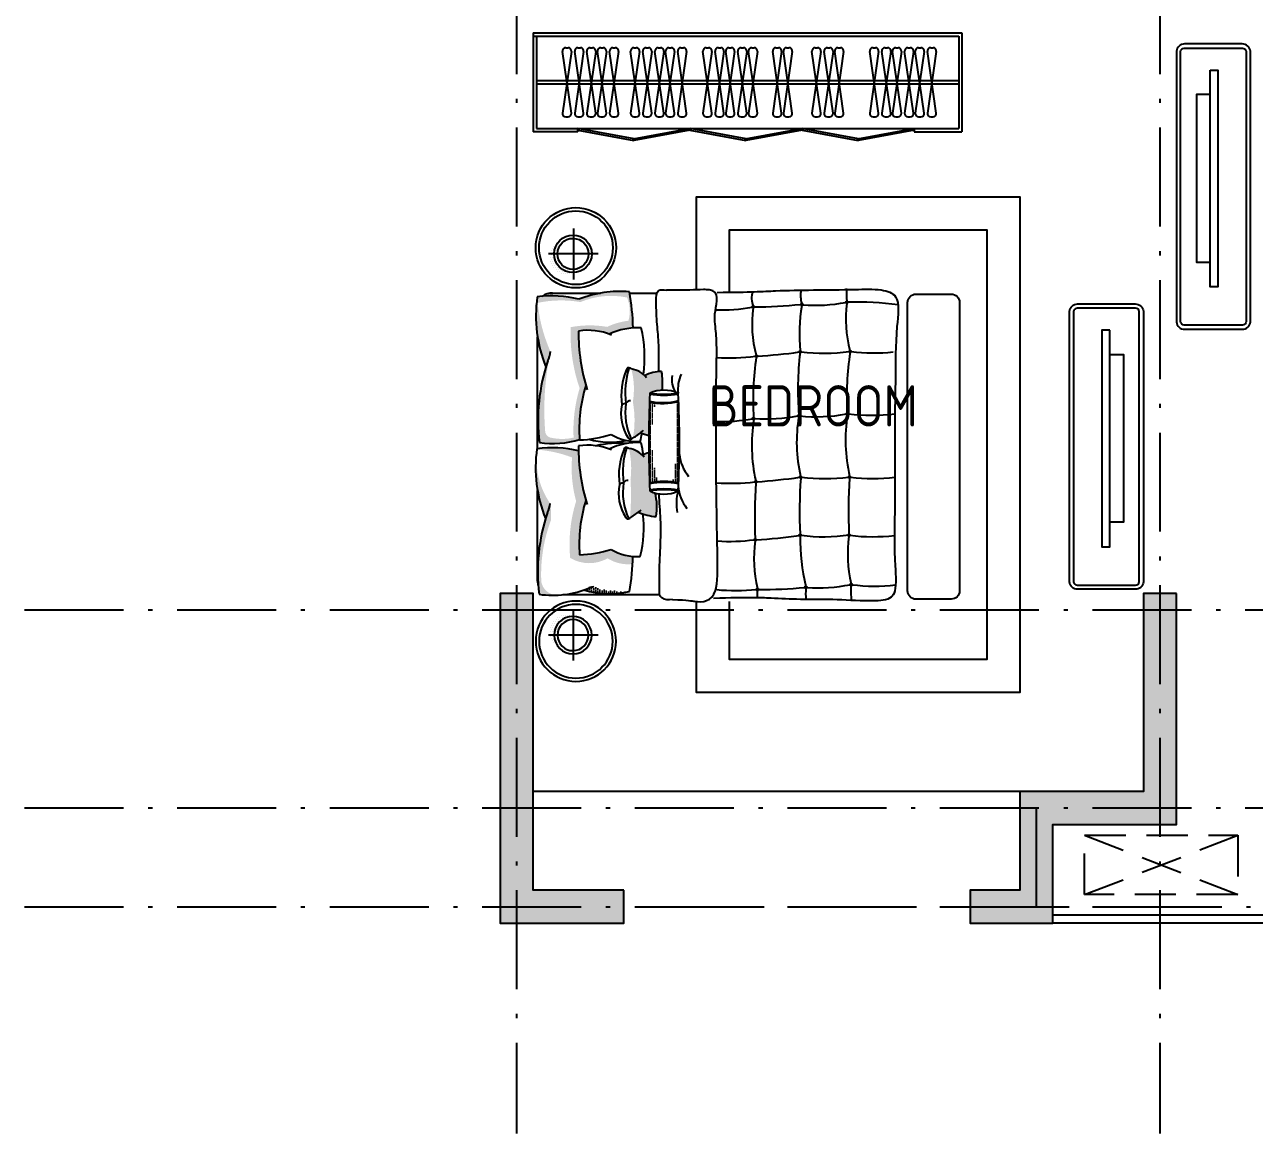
# Model space of a CAD drawing. Extents: x 94328 to 153134, y 57446 to 99026.
# Drawn here: x 105022 to 112478, y 72452 to 79176 of the extents above; entities that cross this region are included whole.
import ezdxf

# ---------------------------------------------------------------- set-up
doc = ezdxf.new("R2010")
doc.units = 0
doc.header["$LTSCALE"] = 1000
doc.header["$MEASUREMENT"] = 0
for name, pattern in [('ACAD_ISO04W100', [30.5, 24, -3, 0.5, -3]), ('ACAD_ISO10W100', [18.5, 12, -3, 0.5, -3]), ('CONTINOUS', [0]), ('HIDDEN', [0.375, 0.25, -0.125])]:
    doc.linetypes.add(name, pattern=pattern)
doc.layers.get('0').update_dxf_attribs({"linetype": 'CONTINUOUS'})
for name, color, linetype in [('4-LINE', 7, 'CONTINUOUS'), ('DOTE', 1, 'ACAD_ISO04W100'), ('PUB_TEXT', 7, 'CONTINUOUS'), ('WINDOW', 85, 'CONTINUOUS'), ('剪力墙', 8, 'CONTINOUS'), ('家具', 44, 'CONTINUOUS'), ('绿植', 3, 'CONTINUOUS')]:
    doc.layers.add(name, color=color, linetype=linetype)
doc.styles.get("Standard").update_dxf_attribs({"font": 'GBENOR', "bigfont": 'GBCBIG'})
pattern_1 = [(1.667535866815088e-09, (6030.422545669586, 26325.79150276437), (6.350000000000003, 12.7), [0, -12.7])]

# ---------------------------------------------------------------- blocks, each defined once
blk = doc.blocks.new('A$C1D226055')
at = {"layer": '家具'}
blk.add_lwpolyline([(424.2009364191578, 1730.147056599061, -0.3959388470434881), (473.5944773780284, 1685.654471178206), (473.5944773302581, 44.49260767001974, -0.3959388470428046), (424.200936368786, 2.22521780557372e-05), (74.39348961014831, 2.226236344426979e-05, -0.3959388470434823), (24.99994865127883, 44.49260768321833), (24.99994869904913, 1685.654471191405, -0.3959388470428042), (74.3934896605212, 1730.147056609246)], format="xyb", close=True, dxfattribs=at)
at = {"layer": '家具', "color": 8}
for points in [[(49.99994869904913, 1685.654471190599), (49.99994865127883, 44.49260768243039)], [(426.2164653813597, 1705.147056599002), (72.37796069685282, 1705.147056609305)], [(448.5944773302581, 44.49260767082887), (448.5944773780284, 1685.654471178997)], [(72.37796064794748, 25.00002226242214), (426.2164653324544, 25.00002225211938)]]:
    blk.add_lwpolyline(points, dxfattribs=at)
at = {"layer": '家具'}
for points in [[(269.6138948440239, 1572.063149973044), (221.9360435357994, 1572.06314997287), (221.9360435395829, 258.0839288474162), (269.6138948479529, 258.0839288473871)], [(269.6138948459884, 1423.712652377912), (352.7115077304006, 1423.712652377912), (352.7115077304006, 406.4344264425199), (269.6138948459884, 406.4344264425199)]]:
    blk.add_lwpolyline(points, close=True, dxfattribs=at)
at = {"layer": '家具', "color": 8}
for centre, start, end in [((73.38572517938155, 1681.602362106205), 91.18926197100218, 175.2128853518368), ((425.2087008974486, 1681.60236209596), 4.787114644822341, 88.8107380256613), ((73.38572513185863, 48.54471676546382), 184.7871146448224, 268.8107380256613), ((425.2087008499257, 48.54471675521927), 271.1892619710022, 355.2128853518369)]:
    blk.add_arc(centre, 23.55515372896112, start, end, dxfattribs=at)
blk = doc.blocks.new('A$C37E25A2D')
at = {"layer": '家具'}
for p, q in [((0, 150.9080361247834), (0, -150.9080361247834)), ((154.4190758585028, 0), (-154.4190758585028, 0)), ((-120.6449317217266, 0.8394708084051672), (-120.6449317217266, 0.8394708084051672)), ((-107.9449317209874, 19.88947080916842), (-107.9449317209874, 19.88947080916842)), ((-107.9449317209874, 7.189470808658371), (-107.9449317209874, 7.189470808658371)), ((-95.24493172024813, 38.93947080992803), (-95.24493172024813, 38.93947080992803)), ((-95.24493172024813, 26.23947080942162), (-95.24493172024813, 26.23947080942162)), ((-95.24493172024813, 13.53947080891157), (-95.24493172024813, 13.53947080891157)), ((-95.24493172024813, 0.8394708084051672), (-95.24493172024813, 0.8394708084051672)), ((-82.5449317195089, 45.28947081018487), (-82.5449317195089, 45.28947081018487)), ((-120.6449317217266, -11.86052919210488), (-120.6449317217266, -11.86052919210488)), ((-120.6449317217266, -24.56052919261128), (-120.6449317217266, -24.56052919261128)), ((-120.6449317217266, -37.26052919312133), (-120.6449317217266, -37.26052919312133)), ((-120.6449317217266, -49.96052919362774), (-120.6449317217266, -49.96052919362774)), ((-120.6449317217266, -62.66052919413778), (-120.6449317217266, -62.66052919413778)), ((-107.9449317209874, -5.510529191848036), (-107.9449317209874, -5.510529191848036)), ((-107.9449317209874, -18.21052919235808), (-107.9449317209874, -18.21052919235808)), ((-107.9449317209874, -30.91052919286449), (-107.9449317209874, -30.91052919286449)), ((-107.9449317209874, -43.61052919337453), (-107.9449317209874, -43.61052919337453)), ((-107.9449317209874, -56.31052919388094), (-107.9449317209874, -56.31052919388094)), ((-107.9449317209874, -69.01052919439098), (-107.9449317209874, -69.01052919439098)), ((-95.24493172024813, -11.86052919210488), (-95.24493172024813, -11.86052919210488)), ((-95.24493172024813, -24.56052919261128), (-95.24493172024813, -24.56052919261128)), ((-95.24493172024813, -37.26052919312133), (-95.24493172024813, -37.26052919312133)), ((-95.24493172024813, -49.96052919362774), (-95.24493172024813, -49.96052919362774)), ((-95.24493172024813, -62.66052919413778), (-95.24493172024813, -62.66052919413778)), ((-82.5449317195089, -56.31052919388094), (-82.5449317195089, -56.31052919388094)), ((-82.5449317195089, -69.01052919439098), (-82.5449317195089, -69.01052919439098)), ((69.85506828936195, -69.01052919439098), (69.85506828936195, -69.01052919439098)), ((82.55506829010119, -49.96052919362774), (82.55506829010119, -49.96052919362774)), ((-120.6449317217266, -75.36052919464419), (-120.6449317217266, -75.36052919464419)), ((-107.9449317209874, -81.71052919489739), (-107.9449317209874, -81.71052919489739)), ((-107.9449317209874, -94.41052919540743), (-107.9449317209874, -94.41052919540743)), ((-95.24493172024813, -75.36052919464419), (-95.24493172024813, -75.36052919464419)), ((-95.24493172024813, -88.06052919515423), (-95.24493172024813, -88.06052919515423)), ((-95.24493172024813, -100.7605291956606), (-95.24493172024813, -100.7605291956606)), ((-82.5449317195089, -81.71052919489739), (-82.5449317195089, -81.71052919489739)), ((-82.5449317195089, -94.41052919540743), (-82.5449317195089, -94.41052919540743)), ((-82.5449317195089, -107.1105291959138), (-82.5449317195089, -107.1105291959138)), ((-82.5449317195089, -119.8105291964239), (-82.5449317195089, -119.8105291964239)), ((-69.84493171876966, -75.36052919464419), (-69.84493171876966, -75.36052919464419)), ((-69.84493171876966, -88.06052919515423), (-69.84493171876966, -88.06052919515423)), ((-69.84493171876966, -100.7605291956606), (-69.84493171876966, -100.7605291956606)), ((-69.84493171876966, -113.4605291961707), (-69.84493171876966, -113.4605291961707)), ((-69.84493171876966, -126.1605291966771), (-69.84493171876966, -126.1605291966771)), ((-57.14493171803042, -81.71052919489739), (-57.14493171803042, -81.71052919489739)), ((-57.14493171803042, -94.41052919540743), (-57.14493171803042, -94.41052919540743)), ((-57.14493171803042, -107.1105291959138), (-57.14493171803042, -107.1105291959138)), ((-57.14493171803042, -119.8105291964239), (-57.14493171803042, -119.8105291964239)), ((-57.14493171803042, -132.5105291969303), (-57.14493171803042, -132.5105291969303)), ((-44.44493171729118, -88.06052919515423), (-44.44493171729118, -88.06052919515423)), ((-44.44493171729118, -100.7605291956606), (-44.44493171729118, -100.7605291956606)), ((-44.44493171729118, -113.4605291961707), (-44.44493171729118, -113.4605291961707)), ((-44.44493171729118, -126.1605291966771), (-44.44493171729118, -126.1605291966771)), ((-44.44493171729118, -138.8605291971871), (-44.44493171729118, -138.8605291971871)), ((-31.74493171655195, -94.41052919540743), (-31.74493171655195, -94.41052919540743)), ((-31.74493171655195, -107.1105291959138), (-31.74493171655195, -107.1105291959138)), ((-31.74493171655195, -119.8105291964239), (-31.74493171655195, -119.8105291964239)), ((-31.74493171655195, -132.5105291969303), (-31.74493171655195, -132.5105291969303)), ((-19.04493171581271, -100.7605291956606), (-19.04493171581271, -100.7605291956606)), ((-19.04493171581271, -113.4605291961707), (-19.04493171581271, -113.4605291961707)), ((-19.04493171581271, -126.1605291966771), (-19.04493171581271, -126.1605291966771)), ((-19.04493171581271, -138.8605291971871), (-19.04493171581271, -138.8605291971871)), ((-6.344931715073471, -107.1105291959138), (-6.344931715073471, -107.1105291959138)), ((-6.344931715073471, -119.8105291964239), (-6.344931715073471, -119.8105291964239)), ((-6.344931715073471, -132.5105291969303), (-6.344931715073471, -132.5105291969303)), ((6.355068285665766, -100.7605291956606), (6.355068285665766, -100.7605291956606)), ((6.355068285665766, -113.4605291961707), (6.355068285665766, -113.4605291961707)), ((6.355068285665766, -126.1605291966771), (6.355068285665766, -126.1605291966771)), ((6.355068285665766, -138.8605291971871), (6.355068285665766, -138.8605291971871)), ((19.055068286405, -107.1105291959138), (19.055068286405, -107.1105291959138)), ((19.055068286405, -119.8105291964239), (19.055068286405, -119.8105291964239)), ((19.055068286405, -132.5105291969303), (19.055068286405, -132.5105291969303)), ((31.75506828714424, -100.7605291956606), (31.75506828714424, -100.7605291956606)), ((31.75506828714424, -113.4605291961707), (31.75506828714424, -113.4605291961707)), ((31.75506828714424, -126.1605291966771), (31.75506828714424, -126.1605291966771)), ((44.45506828788348, -94.41052919540743), (44.45506828788348, -94.41052919540743)), ((44.45506828788348, -107.1105291959138), (44.45506828788348, -107.1105291959138)), ((44.45506828788348, -119.8105291964239), (44.45506828788348, -119.8105291964239)), ((57.15506828862272, -88.06052919515423), (57.15506828862272, -88.06052919515423)), ((57.15506828862272, -100.7605291956606), (57.15506828862272, -100.7605291956606)), ((69.85506828936195, -81.71052919489739), (69.85506828936195, -81.71052919489739))]:
    blk.add_line(p, q, dxfattribs=at)
at = {"layer": '家具', "extrusion": (0, 0, -1)}
for centre, major_axis, ratio, start_param, end_param in [((37.26151009830937, 14.91102734002197), (-243.8398934708695, 0.2279452481827952), 0.999999999981813, 4.711454165418463, 10.99463947259805), ((0.3172288472924265, -2.953234923003038), (113.9863933592423, 0.5802645044033756), 0.9999999999818712, 1.575886929935432, 7.859072237115019)]:
    blk.add_ellipse(centre, major_axis=major_axis, ratio=ratio, start_param=start_param, end_param=end_param, dxfattribs=at)
at = {"layer": '家具', "color": 8, "extrusion": (0, 0, -1)}
for centre, major_axis, ratio, start_param, end_param in [((37.26151009830937, 14.91102734002197), (-223.5199865432323, 0.07759852324983268), 0.9999999999817872, 4.712041814472008, 10.9952271216516), ((0.3172288472924265, -2.953234923003038), (93.98664722701757, 0.4794875648691285), 0.9999999999818842, 1.575897938770793, 7.859083245950379)]:
    blk.add_ellipse(centre, major_axis=major_axis, ratio=ratio, start_param=start_param, end_param=end_param, dxfattribs=at)
blk = doc.blocks.new('king-11')
at = {"layer": '家具'}
h = blk.add_hatch(dxfattribs=at)
h.set_pattern_fill('DOTS', color=8, scale=203.2, angle=-1.272221872585407e-14, style=0)
h.set_pattern_definition(pattern_1)
h.paths.add_polyline_path([(-948.1954782008834, -27.15672137899128, 0.04713524895057773), (-953.4356286234688, -134.5719386372584, -0.3522483996947842), (-872.4997454999539, -40.44536259499, -0.1018225429887198), (-500.6706917054544, -98.2907895071803, 0.06330520732079925), (-396.6430231636332, -94.07445783385992, -0.09915037230910288), (-453.1514405690832, -77.76422433423795, 0.1116451558787658)])
h.paths.add_polyline_path([(-64.67114086062065, -17.71824582232148, 0.001470602788975406), (-65.18996013439028, -13.85430915684992, 0.1324082328956461), (-488.8070287489099, -66.43459277166039, -0.008290927241094575), (-453.1514405690832, -77.76422433423795, 0.09915037230911315), (-396.6430231636332, -94.07445783385992, -0.1928933495405233)])
h.paths.add_polyline_path([(-708.6515763735515, -272.8506194160655, -0.09669304948112045), (-378.5917257349938, -310.9759373002107, -0.05439861046986726), (-135.8861906186212, -268.6110652669686, 0.01539220453888545), (-118.3202160832006, -226.6928842599373, 0.08621419480784218), (-384.2033174085082, -251.5454440662543, 0.1002028916974764), (-727.9678742933611, -215.612753297748, 0.2675343584597012), (-730.214537073829, -442.4374744874294, 0.1730148819457978), (-764.4397891284316, -593.8311563733369, 0.007362124597476329), (-718.3422454738175, -595.583541514432, -0.1169416551315525), (-675.8231483103882, -463.1674791987407, -0.07084229025498533)])
h.paths.add_polyline_path([(-71.47828457516152, -231.8193766345139, 0.0151043579411269), (-118.3202160832006, -226.6928842599373, -0.01539220453888535), (-135.8861906186212, -268.6110652669686, -0.0124819348757326), (-79.23960750267725, -266.391717363229, 0.01336803929043615)])
h.paths.add_polyline_path([(-64.67114086062065, -17.71824582232148, 0.003716165904702546), (-71.40378129979945, -16.71724441516199, -0.07323787709647285), (-118.3202160832006, -226.6928842599373, -0.0151043579411269), (-71.47828457516152, -231.8193766345139, 0.08133667284335262)])
h.paths.add_polyline_path([(2.939911355904769, -91.7201509197148, -0.3232390076644642), (47.13775465654908, -63.28790927663067, -0.06782235855628839), (494.7035022749333, -90.67886692852699, -0.04945394050681331), (467.257876434247, -79.72233486649202, 0.1116451558787687), (-27.78616119758226, -29.1148319112508, 0.1080658868188201), (-10.12959343448165, -272.73236982253, -0.006620367275569986), (12.78562977435649, -271.2920811109616, -0.1498092298100796)])
h.paths.add_polyline_path([(2.172347651008749, -235.9952653279415, 0.03005608243115987), (12.78562977435649, -271.2920811109616, -0.08956767589248932), (318.3955534924462, -310.9759373002089, -0.07370462251691468), (648.3869032584189, -266.3700943501535, -0.127688881440895), (629.8798126602778, -451.2243781423531, -0.09067625834276628), (667.3555209048209, -597.0205367026738, 0.008261022011208706), (713.1161713766633, -595.2355766290202, 0.09672217064950527), (673.5478832382651, -439.5756356051061, 0.08961199154324122), (671.7524317984935, -218.8609589201733, 0.09382162991446379), (301.643375028827, -272.8117701623923, 0.08466398604264952)])
h.paths.add_polyline_path([(855.2193568689108, -15.81241968911127, 0.1324082328956459), (431.6022882543912, -68.3927033039181, -0.008290927241097404), (467.257876434247, -79.72233486649202, 0.09915037230908179), (523.7662938396679, -96.03256836634682, -0.09022148753151595)])
h.paths.add_polyline_path([(855.2193568689108, -15.81241968911127, 0.009445819658705187), (819.3332509713655, -18.55927604468525, -0.09326334389404298), (824.1342894265545, -277.7901591370683, -0.1513136656257991), (851.7306053278735, -560.1150513937118, -0.1707442223616231), (710.7878204496519, -568.7783748629408, -0.0158502794459764), (713.1161713766633, -595.2355766290202, 0.03138595004819703), (885.7325010581699, -574.7263320419806, 0.1162275834000515), (841.220911385928, -268.1471168204116, 0.09621222901324238)])
edge = h.paths.add_edge_path()
edge.add_arc((296.7730159816274, -128.7684518863316), 473.1621872992781, 260.5032294409015, 284.8542828338986, ccw=False)
edge.add_arc((107.5601886074001, -0.2084837368092849), 605.5251974391031, 259.7166645094638, 280.5766728738381, ccw=False)
edge.add_spline(control_points=[(-0.5357742091291584, -596.0071305598503), (1.308759032399394, -598.5319128831252), (3.129565759620164, -600.9222517328672), (4.95037248681183, -603.3125905823799)], knot_values=[1.302756591822496, 1.302756591822496, 1.302756591822496, 1.302756591822496, 1.669319494028828, 1.669319494028828, 1.669319494028828, 1.669319494028828], degree=3, periodic=0)
edge.add_arc((254.5229442937998, -460.7071293954141), 287.4417961235395, 209.7435942002282, 219.1607504064474)
edge.add_arc((352.228433153854, -775.9681617869901), 347.3604979627222, 157.3547874509528, 166.0421990334263)
edge.add_arc((-25.05517211047118, -7737.434938942399), 7045.367200247324, 87.58865105149272, 89.67324309202371, ccw=False)
edge.add_arc((80.38884964687168, -783.8368337120264), 209.2574739806512, 2.9400414899993734, 24.125298475012073, ccw=False)
edge.add_arc((335.6124895387038, -383.5128769242074), 392.3256272307837, 263.2310778238224, 279.7970433589303)
edge.add_arc((183.2950239253405, -769.855749091681), 219.0752201242911, 359.931649162894, 387.7764973735888)
edge.add_arc((279.6029284714605, -567.7601705171073), 139.6823143885559, 314.2813756104427, 352.4480191149085)
edge = h.paths.add_edge_path()
edge.add_arc((-184.6145363910182, -49.63333357017109), 535.7480577571484, 262.776039008319, 282.96921559897226, ccw=False)
edge.add_arc((-347.3590687409742, 933.9989829353653), 1518.126615572005, 264.7717340378707, 273.6019384624143, ccw=False)
edge.add_spline(control_points=[(-485.696645486023, -577.8115659654959), (-482.9129213347042, -581.8050177764053), (-480.2070647686778, -585.357242169408), (-477.5012082026224, -588.909466562407)], knot_values=[1.124579285757526, 1.124579285757526, 1.124579285757526, 1.124579285757526, 1.669319494028828, 1.669319494028828, 1.669319494028828, 1.669319494028828], degree=3, periodic=0)
edge.add_arc((-227.9286363956635, -446.3040053754485), 287.4417961235378, 209.7435942002256, 219.1607504064431)
edge.add_arc((-130.2231475355802, -761.5650377670172), 347.360497962727, 157.3547874509511, 175.9944848828909)
edge.add_arc((-421.2484227169189, -395.8791202577631), 345.9012939679562, 260.7691860502301, 284.6861607980262)
edge.add_arc((-142.3376729474112, -783.8940586786157), 198.5366857683946, 154.4630604412804, 164.3927699201562, ccw=False)
edge.add_arc((-25.05517211047118, -7737.434938942399), 7045.367200247321, 90.52298278263532, 92.41134894853172, ccw=False)
edge.add_arc((-299.1565567641519, -755.4526250717136), 219.075220124289, 16.73763636458167, 27.77649737358926)
edge.add_arc((-202.8486522180028, -553.3570464969016), 139.6823143885559, 314.281375610441, 352.4480191149062)
h = blk.add_hatch(dxfattribs=at)
h.set_pattern_fill('DOTS', color=8, scale=203.2, angle=-1.272221872585407e-14, style=0)
h.set_pattern_definition(pattern_1)
h.paths.add_polyline_path([(-909.317318178073, -330.2211865881327, -0.01504397959620708), (-921.6911253113649, -298.1316744923461, 0.1366459537484691), (-931.1130835068761, -576.056144075781, -0.07952868420732986), (-903.8278731280298, -358.9093160667362, 0.06064219780910239)])
h = blk.add_hatch(dxfattribs=at)
h.set_pattern_fill('DOTS', color=8, scale=203.2, angle=-1.272221872585407e-14, style=0)
h.set_pattern_definition(pattern_1)
h.paths.add_polyline_path([(211.8302144657646, -729.8678619166276, -0.02315838151684478), (217.7365927123756, -696.2524285075124, 0.01744740257400015), (-273.8071627974859, -696.4604727587102, -0.030336217814623), (-266.0994148154568, -745.5954671419095, -0.1096841793675308)])
h.paths.add_polyline_path([(-267.772869366192, -838.124481195202, -0.02103873307264438), (-273.7195418852498, -872.1174752661827, 0.02489308046219428), (221.4005574162584, -872.224971386684, -0.01348459112099565), (216.7733614100434, -852.8905888528898, -0.06524692208649452)])
at = {"layer": '家具', "linetype": 'Continuous'}
for points in [[(-869.0083938529424, -17.71824582231966), (-318.4549979218282, -17.71824582232148)], [(-64.67114086062065, -17.71824582232148), (613.8647135254869, -17.71824582231784)], [(878.2047499348118, -92.61803534868159), (878.204749934841, -399.5470627400464)], [(-950.5952500651765, -756.9600492618847), (-950.5952500651765, -171.1322815209496)], [(878.2047499348118, -576.0825599446798), (878.2047499348118, -740.8443431843443)]]:
    blk.add_lwpolyline(points, dxfattribs=at)
at = {"layer": '家具'}
blk.add_lwpolyline([(872.139876522735, -2311.518432060046), (872.1398765289923, -2526.199528201509, -0.414213562373095), (822.1398765304475, -2576.199528202964), (-927.7266770710703, -2576.199528253892, -0.4142135623730909), (-977.7266770725255, -2526.199528255347), (-977.7266770787828, -2311.518432113888, -0.414213562373095), (-927.726677080238, -2261.518432112432), (822.1398765212798, -2261.518432061501, -0.4142135623730991)], format="xyb", close=True, dxfattribs=at)
at = {"layer": '家具', "color": 8}
for centre in [(-618.514554031135, -1337.415707280696), (-266.032133437111, -1340.877985746109), (117.9584144723776, -1327.42891960944), (496.3265478649701, -1344.498418494695), (794.508759353892, -1324.455939463525), (-918.2837513471604, -1350.367647424493), (-906.0344742082234, -1644.808902690886), (-590.1432642100262, -1609.132167434294), (-237.6608436160022, -1612.594445899522), (134.3026286246022, -1601.525511413634), (522.3775386693305, -1609.132167434294), (808.4490382632066, -1619.409133437337), (-889.9124615257606, -1918.901364750374), (-590.1432642097352, -1905.949424606577), (-237.6608436157403, -1909.411703071804), (146.3297042937775, -1895.962636935328), (524.6978376863699, -1913.032135820584), (822.8800491752918, -1892.989656789232)]:
    blk.add_circle(centre, 5.979862873178347, dxfattribs=at)
at = {"layer": '家具'}
for centre, radius, start, end in [((-382.3632175710227, -108.5957429670925), 571.662891402568, 171.8097865328766, 202.8105641350303), ((-812.5831481982314, -1147.164241370097), 1128.187727679105, 71.42219703686264, 96.90385835795291), ((-868.3996798091102, -100.266673436181), 82.55067191923703, 89.57750723453228, 108.441971625285), ((-179.4621704153251, -825.9532908380424), 820.0993196497608, 81.99037355872728, 112.1606077992467), ((-721.7918623750738, -103.9844904287311), 662.759011709502, 345.8334528907765, 7.816008835353527), ((538.0460994322784, -110.5538534992065), 571.662891402568, 171.8097865328766, 196.4809222484129), ((107.8261688050698, -1149.122351902399), 1128.187727679105, 71.42219703686264, 96.90385835795291), ((740.947146587976, -827.9114013701619), 820.0993196497608, 81.99037355872728, 112.1606077992467), ((198.6174546282273, -105.942600960836), 662.759011709502, 345.8334528907765, 7.816008835353527), ((796.0091796787165, -100.266673436181), 82.55067191923703, 354.6836999925914, 40.57390692308129), ((-384.1765302188287, 55.16155795853774), 149.7558074197198, 242.5752957839938, 265.2248597607498), ((536.2327867844724, 53.20344742623456), 149.7558074197198, 242.5752957839938, 265.2248597607498), ((-427.4209344976407, -454.0099430911432), 518.2673597173356, 162.4962595520377, 193.6204424224385), ((-641.2730946702359, -1137.304810368387), 867.0760682038285, 72.36507983713649, 94.45681599813597), ((-23.98634595665499, -252.7400686999572), 684.9605185643402, 181.682455055883, 197.8912329331174), ((-63.11862511353684, -1401.895982696817), 1135.618695982023, 89.26748558734695, 107.4918717943447), ((-707.4616706483066, -513.9275561135419), 675.3530074133079, 21.50182152591938, 21.52013862655093), ((-413.8761806667608, -323.1532897035286), 369.6630151531846, 337.2888621502578, 8.836073571939265), ((55.71418455717503, -1137.30481036839), 867.0760682038285, 72.36507983713649, 94.45681599813597), ((673.0009332707559, -252.7400686999572), 684.9605185643402, 181.682455055883, 197.8912329331174), ((633.8686541139032, -1401.895982696817), 1135.618695982023, 89.26748558734695, 107.4918717943447), ((283.1110985606792, -323.1532897035286), 369.6630151531846, 337.2888621502578, 8.836073571939265), ((212.9476463549945, -515.885666645845), 675.3530074133079, 355.0017226259048, 21.52013862655093), ((-1024.405683004705, -367.1124954259358), 120.8565281077175, 3.891963520099465, 17.7731322651191), ((-707.4616706483066, -513.9275561135419), 675.3530074133079, 356.0004247920363, 12.19728143723105), ((464.3256151992537, -459.0158803952654), 489.7075929024004, 164.5703033935232, 191.4452255565914), ((-417.8724657781422, -619.0305472013315), 301.3832287736894, 148.8581207801327, 184.0581614494427), ((-337.4465635227971, -764.7125808047676), 255.9402291540665, 77.55265609569446, 124.2604831895567), ((-224.8743764605606, -905.4177525513551), 394.8250308417057, 66.56830615515238, 98.36025022026334), ((-313.3200236449775, -540.8497463918357), 40.52950418665449, 2.782889991799717, 33.25610645816617), ((-447.0334920158493, -626.5957419446204), 418.4482047460659, 357.36898101209, 24.77773771552896), ((279.1148134492687, -619.0305472013279), 301.3832287736894, 148.8581207801327, 184.0581614494427), ((249.9537872115907, -626.5957419446204), 418.4482047460659, 357.36898101209, 24.77773771552896), ((-681.8874685237824, 970.5692406110775), 1566.576997061288, 260.8459609469476, 268.6665874578949), ((-328.8040237149107, -907.7295278320162), 373.0692632745598, 81.37224743077402, 115.4496939712147), ((-227.9286363956635, -446.3040053753502), 287.4417961235536, 209.7435942005212, 223.8649283413757), ((-207.5811367545393, -1041.280152217143), 506.6186186321165, 72.55244332281275, 97.40079063789253), ((-286.8414798628073, -564.7477601231858), 29.41304559422503, 354.4355847042759, 61.56986399362543), ((-202.8486522180319, -553.3570464968761), 139.6823143885563, 307.6077725409332, 352.4480191155762), ((153.6475569745235, -922.1326518520909), 373.0692632745598, 81.37224743077402, 115.4496939712147), ((145.0050171666371, -779.115704824846), 255.9402291540665, 77.55265609569446, 124.2604831895567), ((257.5772042289318, -919.8208765712479), 394.8250308417057, 66.56830615515238, 98.36025022026334), ((169.1315570444567, -555.252870411914), 40.52950418665449, 2.782889991799717, 33.25610645816617), ((274.8704439348949, -1055.683276237225), 506.6186186321165, 72.55244332281275, 97.40079063789253), ((195.6101008266269, -579.1508841432606), 29.41304559422503, 354.4355847042759, 61.56986399362543), ((279.6029284714605, -567.7601705169545), 139.6823143885563, 307.6077725409332, 352.4480191155762), ((636.2220008333679, 788.6136707431651), 1385.983929530385, 271.2871500984239, 280.3711631735279), ((-549.705006670556, 24.18055022109911), 685.6418817289598, 255.7481005671397, 277.4283842735341), ((-130.2231475356093, -761.5650377668244), 347.3604979627232, 157.3547874508739, 175.9944848829822), ((-299.1565567641519, -755.4526250715353), 219.0752201242969, 16.73763636425467, 28.09110708076303), ((-211.0711945818039, 123.1116803435743), 790.1720070894771, 277.9194642218078, 283.3198159903152), ((147.282272556884, 24.18055022109911), 685.6418817289598, 255.7481005671397, 259.9910265701206), ((254.5229442937998, -460.7071293952431), 287.4417961235536, 209.7435942005212, 223.8649283413757), ((352.2284331538249, -775.9681617869028), 347.3604979627232, 157.3547874508739, 166.0421990334591), ((183.2950239253405, -769.8557490916119), 219.0752201242969, 359.9316491631041, 28.09110708076303), ((485.916084645607, 123.1116803435725), 790.1720070894771, 262.5953628578517, 283.3198159903152), ((-421.2484227169189, -395.8791202577049), 345.901293967956, 260.7691860499443, 284.6861607973967), ((-142.3376729474403, -783.894058678612), 198.5366857683951, 154.463060440922, 205.5421557572182), ((-25.05517211044207, -7737.434938942268), 7045.367200247324, 87.58865105199413, 92.41134894800587), ((-830.2966282842681, -783.925374514045), 515.9711104074845, 350.4535027099022, 9.551713488406254), ((-674.5008862538962, -784.4888691932429), 410.2492639800597, 347.5472331296004, 12.52164982782802), ((577.4750393388967, -776.7866473089634), 368.642795100122, 167.2311288185497, 195.1764671924308), ((848.0255264442821, -784.0996640283684), 583.0041629783511, 171.5377717181142, 188.4229933999436), ((80.38884964684257, -783.8368337118773), 209.2574739806537, 335.8354666423857, 24.12529847478866), ((335.6124895386747, -383.5128769241928), 392.3256272307847, 263.2310778235451, 279.7970433583105), ((-396.1538295009232, -1138.087359260844), 278.7789385127466, 74.46110027079936, 101.4098481995286), ((-274.8883542328258, -1118.719778065673), 248.1555036238422, 93.98060656081691, 127.9451360632903), ((-25.08058288719621, 4097.214659142412), 4975.548531970904, 266.5849029473268, 273.415097054344), ((-75.6091283823771, -1124.187055927232), 247.5837100019722, 95.5758883466643, 129.5349155942166), ((294.5288973434654, -1094.116887813425), 225.8156579566289, 65.98814110469515, 95.90175243438681), ((351.228692470555, -953.8970019508306), 122.9556865146364, 77.1561376465507, 127.2527951735022)]:
    blk.add_arc(centre, radius, start, end, dxfattribs=at)
at = {"layer": '家具', "color": 8}
for centre, radius, start, end in [((-830.2966282842681, -783.925374514045), 521.0511104074845, 350.4535027099022, 9.551713488406254), ((-674.5008862538962, -784.4888691932429), 405.1692639800597, 347.5472331296004, 12.52164982782802), ((577.4750393388967, -776.7866473089634), 363.5627951001221, 167.2311288185497, 195.1764671924308), ((848.0255264442821, -784.0996640283684), 588.0841629783512, 171.5377717181142, 188.4229933999436), ((258.7217144447495, -1216.986968516841), 1183.88041390601, 174.5142355785401, 186.1777284725828), ((453.682649368624, -1182.882132112354), 1081.18510242981, 175.9663046273217, 187.9048455191641), ((879.8865012791939, -1191.313594135227), 1154.879229306183, 175.5367201058328, 187.1419854918291), ((1099.792142670136, -1137.711824643169), 1000.014292057607, 177.8597206262326, 190.593711710179), ((1561.856029394461, -1182.870351464218), 1076.837703400988, 175.7811376255524, 188.3107545024804), ((1861.445926653338, -1124.587436846206), 1085.548252176293, 178.5153774789214, 190.2945858756599), ((-734.6835769486788, -2093.09696473246), 763.6725828881392, 81.70392088842713, 103.449426978015), ((-472.6038352045289, -4322.217328899886), 2988.079879265021, 86.15080048266341, 92.68412528947316), ((-40.7093740850396, -2312.872593366897), 996.43606090902, 81.18260879962088, 102.7165169259898), ((1186.012102243636, -1403.033222918551), 1070.320626106319, 176.2702715025, 190.367777788943), ((229.2199053094955, -3050.045997015823), 1725.831340704651, 81.29696562546624, 93.4974104736404), ((691.8061488440144, -2087.917612601028), 769.5641729319544, 82.77967902729416, 104.2915605879976), ((3827.937783890666, -1305.561985571887), 3033.531004233721, 180.4698091726343, 185.8292435612034), ((849.5374739871477, -1456.579593994313), 140.9342043138465, 74.86837616495072, 110.3666604831228), ((-959.883144835534, -1686.000401227104), 337.5175497457274, 83.94207448716617, 91.61083682818591), ((1382.04148587503, -1398.104606186032), 2300.7042078586, 178.9600415718608, 186.0058935835183), ((3411.988291933812, -1052.335275826637), 4040.998550638913, 184.1304096655059, 187.835771423638), ((4048.534257865947, -1026.026030514662), 4326.478498787438, 184.2526961384517, 187.7134849513695), ((3399.646748294705, -1191.936506707154), 2907.645728168387, 183.1256495997445, 188.1325200944104), ((-595.103739675309, -2985.702314947772), 1376.570524955459, 90.04242906563086, 102.8063343747502), ((459.2641178574122, -1752.750833542126), 1058.395150070864, 172.5278178944161, 188.3829201428145), ((-450.181984272378, -4683.578566191376), 3077.36440464058, 86.15113582328253, 92.49531611761498), ((889.8212645400199, -1761.003074484608), 1136.442632742247, 172.8002675136597, 187.1997324863403), ((-24.449759806972, -2492.661677391172), 904.1366660388419, 80.27202635002291, 103.2501786215279), ((1108.178299200459, -1708.108612673037), 980.0290139407484, 174.1033841355834, 190.7014492408504), ((296.1220292742655, -3446.144868199586), 1850.172160428317, 83.16232686243926, 94.83450930833807), ((1571.784920736769, -1752.750833542128), 1058.395150070864, 172.5278178944161, 188.3829201428145), ((621.8466438902833, -2776.299426419067), 1170.905482471021, 81.12618556037131, 94.57957264760594), ((1874.589522792638, -1694.497368294265), 1070.320626104669, 176.2702715025, 190.3677777893531), ((862.864376145124, -1783.523694160147), 171.1127823413071, 78.73806011235968, 106.4430218278565), ((-947.6338676966261, -1980.441656493496), 337.5175497457274, 83.94207448716617, 95.40552036582847), ((89.84278600855032, -1720.255871575559), 998.5190985506665, 176.010465023662, 191.1250732475828), ((-931.5118550141051, -2254.534118552987), 337.5175497457274, 83.94207448716617, 99.26085373000409), ((167.6579391883279, -2063.052002287071), 1066.558163176178, 172.5565101146994, 186.7530926768472), ((-706.312287127279, -2661.630682058345), 763.6725828881392, 81.70392088842713, 103.449426978015), ((465.741699448874, -2049.990352866644), 1064.872722092232, 172.5506151700542, 187.0613022495745), ((-444.232545383129, -4890.751046225771), 2988.079879265021, 86.15080048266341, 92.68412528947316), ((818.2241200428398, -2053.452631332053), 1064.872722092232, 172.5506151700542, 187.0613022495745), ((-12.33808426366886, -2881.406310692784), 996.43606090902, 81.18260879962088, 102.7165169259898), ((1198.392050960829, -2039.754486472571), 1061.050104822073, 172.5371895294576, 187.8129923376171), ((257.5911951308954, -3618.579714341522), 1725.831340704651, 81.29696562546624, 93.4974104736404), ((1585.065605025797, -2057.36469723417), 1069.355540129625, 172.5662617971131, 186.269792769246), ((720.1774386653851, -2656.451329926906), 769.5641729319544, 82.77967902729416, 104.2915605879976), ((-964.3905326131207, -1957.930104860512), 1788.242847918901, 352.1043523131464, 1.889455375989235), ((922.3491543962155, -3060.156915774009), 1170.905482471021, 90.82787928080523, 94.57957264760594)]:
    blk.add_arc(centre, radius, start, end, dxfattribs=at)
at = {"layer": '家具'}
for points in [[(-481.529691156029, -553.181369796006), (-490.7996663519298, -567.0097838156762), (-486.1078516860434, -577.2192319308742), (-477.5012082026224, -588.909466562407)], [(-67.87003267777618, -543.1520475606303), (-56.21354259812506, -551.1790473957935), (-57.96618054562714, -563.7019435726961), (-64.37793732108548, -571.7148804891258)], [(0.9218895334051922, -567.5844938159807), (-8.348085662524682, -581.4129078356418), (-3.656270996580133, -591.6223559508435), (4.95037248681183, -603.3125905823799)], [(414.5815480117162, -557.5551715806032), (426.2380380913673, -565.5821714157573), (424.485400143778, -578.1050675926599), (418.0736433683487, -586.1180045093315)]]:
    blk.add_spline(points, degree=3, dxfattribs=at)
for points, knots in [([(401.643654168729, -752.0280250826254), (455.1799509061675, -752.5038878541309), (550.5529487587919, -755.7295612907837), (696.5769462120661, -741.3855963580681), (794.061328186217, -736.2329926715138), (904.2088411195728, -736.4752723645324), (898.7338874557172, -780.5952836930155), (896.1951601458422, -799.5060290161891)], [53.31390528818429, 53.31390528818429, 53.31390528818429, 53.31390528818429, 59.66591506541391, 64.64144822323188, 70.1732534544795, 72.75826516776416, 74.69338557765914, 74.69338557765914, 74.69338557765914, 74.69338557765914]), ([(-980.132487697585, -836.0824051968175), (-983.3356143865385, -933.776067818364), (-999.5810336807044, -996.2684273816103), (-991.096634784044, -1113.033227108965), (-671.4224493253569, -1107.860353352353), (-275.5919488577347, -1100.232514716534), (31.98375328205293, -1100.138754869427), (413.5606271781435, -1101.066935734205), (504.6558726106014, -1105.24835743414), (653.2030323996441, -1101.593985602576), (757.1428961877245, -1080.79827937259), (897.9989120971586, -1129.919690495903), (899.615262200532, -1017.017945661522), (896.1129371100978, -926.3771593354977), (896.071982221707, -873.6129393604024), (896.1951601458422, -799.5060290161891)], [2.662620396848744, 2.662620396848744, 2.662620396848744, 2.662620396848744, 7.615780337931525, 20.29980781657438, 29.08185608442012, 43.48683476472808, 48.4542651460855, 54.41149676185557, 61.82080627442088, 66.42975157809774, 71.34529308219093, 76.31703479999304, 77.00945755654375, 78.24572953023034, 79.91973632073801, 79.91973632073801, 79.91973632073801, 79.91973632073801]), ([(-980.1324876973522, -836.082405198913), (-983.0813561552495, -811.39611686635), (-983.3520986517833, -780.1137818520292), (-957.3781251176842, -761.5477723393924), (-950.5952500651765, -756.699422024969)], [238.5954112246392, 238.5954112246392, 238.5954112246392, 238.5954112246392, 241.2826247201394, 242.232389706072, 242.232389706072, 242.232389706072, 242.232389706072]), ([(-950.5952500651765, -756.9600492618847), (-912.6366408750764, -756.3887041351682), (-760.1689017264289, -754.0937912923655), (-556.4120580425079, -773.4969505840818), (-391.4228036137356, -756.1126125632691), (-338.6624097873864, -754.3404920474532)], [0, 0, 0, 0, 4.483261284053867, 18.00784397996535, 24.05894472726781, 24.05894472726781, 24.05894472726781, 24.05894472726781]), ([(882.732810405927, -1106.918711252591), (883.8789757173217, -1310.562021645565), (893.9353726400295, -1450.832348640393), (897.7975805831957, -1696.052152470766), (898.6853986781789, -1912.09450228381), (905.9725456722081, -2097.908497235823), (863.781047107419, -2221.691724350758), (621.0266244455415, -2184.49184162108), (401.4502643576998, -2190.10068633602), (167.1100923564809, -2182.919461399631), (-12.31269371713279, -2184.579030491495), (-200.7404864985438, -2183.83747897212), (-442.9363613612077, -2185.976480176287), (-671.1120260524331, -2175.968413197515), (-857.2500545492221, -2192.529998540027), (-942.5605479456426, -2184.48298730826), (-986.1014495442214, -2147.067891935898), (-991.0656347933691, -1994.879821850765), (-977.7483513215557, -1817.918027040163), (-981.1589514829393, -1611.92510484959), (-971.5029075797647, -1423.86239441143), (-966.2359469934308, -1293.354327439411), (-973.6392009284173, -1085.154785703953)], [83.63250594937278, 83.63250594937278, 83.63250594937278, 83.63250594937278, 92.8517071513196, 101.5882407147746, 110.9370375759659, 117.1195023203191, 121.9212712948871, 129.5096455250602, 142.2214574882686, 149.3709798385584, 156.9176978749759, 163.471420730922, 171.6139382616833, 185.5157872761368, 190.4847059887746, 193.4900063530776, 195.7944369880126, 200.7208027070196, 209.0793218757898, 216.4240525305276, 223.3746100449983, 231.5221717908457, 231.5221717908457, 231.5221717908457, 231.5221717908457])]:
    blk.add_open_spline(points, degree=3, knots=knots, dxfattribs=at)
at = {"rotation": 180}
blk.add_blockref('A$C37E25A2D', (-1195.686309985933, -235.2634755498264), dxfattribs=at)
at = {"xscale": -1, "rotation": 180}
blk.add_blockref('A$C37E25A2D', (1115.971448527707, -235.2634755498264), dxfattribs=at)
blk = doc.blocks.new('jlq4')
at = {"layer": '剪力墙'}
for points in [[(108655.0788464334, 73926.13705492626), (108105.0788464335, 73926.13705492626), (108105.0788464335, 75626.13705492625), (108105.0788464335, 75726.13705492625), (107905.0788464333, 75726.13705492625), (107905.0788464333, 73726.13705492626), (108655.0788464334, 73726.13705492626)], [(112005.0788464334, 75726.13705492616), (111805.0788464334, 75726.13705492616), (111805.0788464326, 74526.13705492567), (111055.0788464342, 74526.13705492567), (111055.0788464342, 73926.13705492628), (110755.0788464336, 73926.13705492628), (110755.0788464358, 73726.13705492631), (111255.0788464342, 73726.13705492631), (111255.0788464342, 74326.13705492567), (112005.0788464342, 74326.13705492567)]]:
    blk.add_lwpolyline(points, close=True, dxfattribs=at)
for points in [[(107905.0788464333, 75726.13705492625), (107905.0788464336, 73726.13705492626), (108105.0788464335, 75726.13705492625), (108105.0788464335, 73926.13705492626)], [(111805.0788464326, 74526.13705492567), (111805.0788464334, 75726.13705492616), (112005.0788464342, 74326.13705492612), (112005.0788464342, 75726.13705492616)], [(111055.0788464342, 73926.13705492628), (111055.0788464342, 74526.13705492567), (111255.0788464342, 73726.13705492631), (111255.0788464342, 74326.13705492567)], [(111055.0788464342, 74526.13705492567), (111805.0788464326, 74526.13705492519), (111255.0788464342, 74326.13705492567), (112005.0788464342, 74326.13705492612)], [(108105.0788464335, 73926.13705492626), (108655.0788464334, 73926.13705492626), (107905.0788464336, 73726.13705492626), (108655.0788464334, 73726.13705492626)], [(110755.0788464358, 73926.13705492628), (111055.0788464342, 73926.13705492628), (110755.0788464358, 73726.13705492631), (111255.0788464342, 73726.13705492631)]]:
    blk.add_solid(points, dxfattribs=at)

msp = doc.modelspace()

# ---------------------------------------------------------------- linework, layer by layer
at = {"layer": '4-LINE', "color": 8, "linetype": 'HIDDEN'}
for p, q in [((111448.6773402354, 73899.83779714277, -2.12953317e-08), (112377.5695307573, 74259.8377971373, -2.12953317e-08)), ((111448.6773402377, 74259.83779714277), (112377.5695307551, 73899.8377971373))]:
    msp.add_line(p, q, dxfattribs=at)
msp.add_lwpolyline([(112377.5695307573, 74259.8377971373), (112377.5695307551, 73899.8377971373), (111448.6773402354, 73899.83779714277), (111448.6773402377, 74259.83779714277)], close=True, dxfattribs=at)
at = {"layer": 'DOTE', "linetype": 'ACAD_ISO10W100', "ltscale": 0.05}
for p, q in [((108005.0788464332, 81326.13705492628), (108005.0788464332, 72451.97689998109)), ((111905.0788464332, 81326.13705492628), (111905.0788464332, 72451.97689998109)), ((105021.7024341877, 75626.13705492631), (135909.1110357376, 75626.13705492622)), ((105021.7024341877, 74426.13705492631), (112655.0788464333, 74426.13705492628)), ((111155.0788464332, 74426.13705492628), (111155.0788464332, 73826.13705492628)), ((105021.7024341877, 73826.13705492631), (111905.0788464332, 73826.13705492628)), ((108905.0788464332, 73826.13705492628), (135909.1110357376, 73826.13705492625))]:
    msp.add_line(p, q, dxfattribs=at)
at = {"layer": 'WINDOW'}
for points in [[(111055.078846434, 74526.13705492561), (108105.0788464332, 74526.13705492628)], [(112555.0788464332, 73776.13705492628), (111255.0788464332, 73776.13705492628)], [(112555.0788464332, 73726.13705492628), (111255.0788464332, 73726.13705492628)]]:
    msp.add_lwpolyline(points, dxfattribs=at)
at = {"layer": '家具'}
for p, q in [((108105.0788464335, 79126.13705492602), (110705.0788464337, 79126.13705490992)), ((108105.0788464335, 79126.13705492881), (108105.0788464326, 78526.1370549309)), ((110705.0788464337, 79126.13705490992), (110705.0788464324, 78526.13705492052)), ((108105.0788464335, 79106.13705492613), (110685.0788464337, 79106.13705491016)), ((108125.0788464335, 79106.13705492881), (108125.0788464326, 78546.1370549309)), ((110685.0788464337, 79106.13705491016), (110685.0788464323, 78546.13705491016)), ((108375.0788465139, 78526.13705492712), (108105.0788464326, 78526.13705492817)), ((108125.0788464326, 78546.13705492695), (110685.0788464323, 78546.13705491016)), ((108375.0788465139, 78526.13705492712), (108375.0788465139, 78546.13705493778)), ((110415.0788463537, 78546.30495693337), (110415.0788463537, 78526.1370549213)), ((110415.0788463537, 78526.13705492206), (110705.0788464324, 78526.13705492052))]:
    msp.add_line(p, q, dxfattribs=at)
at = {"layer": '家具', "color": 8}
for p, q in [((108336.7013048541, 78638.78032935958), (108282.7395113625, 79013.49378055602)), ((108336.7013048551, 79013.49378055602), (108282.7395113616, 78638.78032935958)), ((108302.5640693761, 79036.1370549578), (108316.8767468415, 79036.1370549578)), ((108411.0604019978, 78638.78032935935), (108357.0986085057, 79013.49378055579)), ((108411.0604019987, 79013.49378055579), (108357.0986085052, 78638.78032935935)), ((108376.9231665197, 79036.13705495757), (108391.2358439851, 79036.13705495757)), ((108484.6510933677, 78638.78032935911), (108430.6892998752, 79013.49378055579)), ((108484.6510933682, 79013.49378055555), (108430.6892998742, 78638.78032935935)), ((108450.5138578888, 79036.13705495733), (108464.8265353546, 79036.13705495733)), ((108549.0428000933, 78638.78032935888), (108495.0810066012, 79013.49378055555)), ((108549.0428000942, 79013.49378055532), (108495.0810066008, 78638.78032935911)), ((108514.9055646148, 79036.13705495733), (108529.2182420802, 79036.13705495733)), ((108622.6334914623, 78638.78032935888), (108568.6716979707, 79013.49378055532)), ((108622.6334914633, 79013.49378055532), (108568.6716979698, 78638.78032935888)), ((108588.4962559838, 79036.1370549571), (108602.8089334501, 79036.1370549571)), ((108749.609668582, 78638.78032935841), (108695.6478750904, 79013.49378055509)), ((108749.6096685829, 79013.49378055485), (108695.6478750894, 78638.78032935865)), ((108715.4724331044, 79036.13705495687), (108729.7851105698, 79036.13705495663)), ((108823.9687657256, 78638.78032935818), (108770.006972234, 79013.49378055485)), ((108823.9687657265, 79013.49378055462), (108770.0069722331, 78638.78032935841)), ((108789.831530248, 79036.13705495663), (108804.1442077134, 79036.13705495663)), ((108897.5594570956, 78638.78032935818), (108843.597663603, 79013.49378055462)), ((108897.5594570965, 79013.49378055462), (108843.5976636021, 78638.78032935818)), ((108863.4222216171, 79036.1370549564), (108877.7348990825, 79036.1370549564)), ((108961.9511638212, 78638.78032935795), (108907.9893703295, 79013.49378055462)), ((108961.9511638221, 79013.49378055439), (108907.9893703286, 78638.78032935818)), ((108927.8139283427, 79036.13705495617), (108942.126605808, 79036.13705495617)), ((109035.5418551902, 78638.78032935772), (108981.5800616986, 79013.49378055439)), ((109035.5418551911, 79013.49378055416), (108981.5800616976, 78638.78032935795)), ((109001.4046197117, 79036.13705495617), (109015.717297178, 79036.13705495594)), ((109188.3953795715, 78638.78032935748), (109134.4335860799, 79013.49378055392)), ((109188.3953795724, 79013.49378055392), (109134.4335860789, 78638.78032935748)), ((109154.2581440939, 79036.1370549557), (109168.5708215593, 79036.1370549557)), ((109261.9860709414, 78638.78032935725), (109208.0242774489, 79013.49378055369)), ((109261.9860709424, 79013.49378055369), (109208.024277448, 78638.78032935725)), ((109227.8488354629, 79036.13705495547), (109242.1615129283, 79036.13705495547)), ((109326.377777667, 78638.78032935702), (109272.4159841754, 79013.49378055369)), ((109326.3777776679, 79013.49378055346), (109272.4159841745, 78638.78032935725)), ((109292.2405421885, 79036.13705495524), (109306.5532196539, 79036.13705495524)), ((109399.968469036, 78638.78032935678), (109346.0066755444, 79013.49378055346)), ((109399.968469037, 79013.49378055322), (109346.0066755435, 78638.78032935702)), ((109365.8312335575, 79036.13705495524), (109380.1439110239, 79036.137054955)), ((109464.3601757616, 78638.78032935678), (109410.39838227, 79013.49378055322)), ((109464.3601757626, 79013.49378055322), (109410.3983822691, 78638.78032935678)), ((109430.2229402841, 79036.137054955), (109444.5356177494, 79036.137054955)), ((109611.5415585006, 78638.78032935632), (109557.5797650081, 79013.49378055276)), ((109611.5415585015, 79013.49378055276), (109557.5797650071, 78638.78032935632)), ((109577.4043230221, 79036.13705495454), (109591.7170004875, 79036.13705495454)), ((109675.9332652262, 78638.78032935609), (109621.9714717346, 79013.49378055276)), ((109675.9332652271, 79013.49378055253), (109621.9714717336, 78638.78032935632)), ((109641.7960297477, 79036.1370549543), (109656.1087072131, 79036.1370549543)), ((109849.4358380919, 78638.78032935655), (109795.4740446003, 79013.49378055299)), ((109849.4358380928, 79013.49378055299), (109795.4740445993, 78638.78032935655)), ((109815.2986026143, 79036.13705495477), (109829.6112800797, 79036.13705495477)), ((109923.0265294618, 78638.78032935632), (109869.0647359693, 79013.49378055276)), ((109923.0265294628, 79013.49378055276), (109869.0647359684, 78638.78032935632)), ((109888.8892939833, 79036.13705495454), (109903.2019714487, 79036.13705495454)), ((109987.4182361874, 78638.78032935609), (109933.4564426958, 79013.49378055276)), ((109987.4182361884, 79013.49378055253), (109933.4564426949, 78638.78032935632)), ((109953.2810007089, 79036.1370549543), (109967.5936781743, 79036.1370549543)), ((110199.7597314261, 78638.7803293555), (110145.7979379345, 79013.49378055218)), ((110199.7597314271, 79013.49378055194), (110145.7979379336, 78638.78032935574)), ((110165.6224959486, 79036.13705495396), (110179.9351734139, 79036.13705495396)), ((110273.3504227961, 78638.7803293555), (110219.3886293035, 79013.49378055194)), ((110273.350422797, 79013.49378055194), (110219.3886293026, 78638.7803293555)), ((110239.2131873176, 79036.13705495372), (110253.525864783, 79036.13705495372)), ((110337.7421295217, 78638.78032935527), (110283.7803360301, 79013.49378055194)), ((110337.7421295226, 79013.49378055171), (110283.7803360291, 78638.7803293555)), ((110303.6048940432, 79036.13705495349), (110317.9175715086, 79036.13705495349)), ((110411.3328208907, 78638.78032935504), (110357.3710273991, 79013.49378055171)), ((110411.3328208916, 79013.49378055148), (110357.3710273982, 78638.78032935527)), ((110377.1955854122, 79036.13705495349), (110391.5082628785, 79036.13705495326)), ((110475.7245276168, 78638.78032935492), (110421.7627341251, 79013.4937805516)), ((110475.7245276177, 79013.49378055136), (110421.7627341242, 78638.78032935516)), ((110441.5872921383, 79036.13705495314), (110455.8999696036, 79036.13705495314)), ((110549.3152189858, 78638.78032935469), (110495.3534254942, 79013.49378055136)), ((110549.3152189867, 79013.49378055113), (110495.3534254932, 78638.78032935492)), ((110515.1779835073, 79036.13705495314), (110529.4906609736, 79036.13705495291)), ((108125.0788464331, 78836.13705492759), (110685.0788464333, 78836.13705491016)), ((108125.0788464331, 78816.13705492759), (110685.0788464333, 78816.13705491016)), ((108302.5640693756, 78616.1370548933), (108316.876746841, 78616.13705489307)), ((108376.9231665193, 78616.13705489307), (108391.2358439846, 78616.13705489307)), ((108450.5138578883, 78616.13705489284), (108464.8265353537, 78616.13705489284)), ((108514.9055646139, 78616.1370548926), (108529.2182420793, 78616.1370548926)), ((108588.4962559829, 78616.1370548926), (108602.8089334492, 78616.13705489237)), ((108715.4724331035, 78616.13705489214), (108729.7851105689, 78616.13705489214)), ((108789.8315302471, 78616.13705489191), (108804.1442077125, 78616.13705489191)), ((108863.4222216161, 78616.13705489191), (108877.7348990815, 78616.13705489167)), ((108927.8139283417, 78616.13705489167), (108942.1266058071, 78616.13705489167)), ((109001.4046197108, 78616.13705489144), (109015.7172971771, 78616.13705489144)), ((109154.258144093, 78616.13705489121), (109168.5708215584, 78616.13705489098)), ((109227.848835462, 78616.13705489098), (109242.1615129274, 78616.13705489098)), ((109292.2405421876, 78616.13705489074), (109306.553219653, 78616.13705489074)), ((109365.8312335566, 78616.13705489051), (109380.1439110229, 78616.13705489051)), ((109430.2229402831, 78616.13705489051), (109444.5356177485, 78616.13705489028)), ((109577.4043230212, 78616.13705489004), (109591.7170004866, 78616.13705489004)), ((109641.7960297468, 78616.13705488981), (109656.1087072121, 78616.13705488981)), ((109815.2986026134, 78616.13705489028), (109829.6112800788, 78616.13705489004)), ((109888.8892939824, 78616.13705489004), (109903.2019714478, 78616.13705489004)), ((109953.281000708, 78616.13705488981), (109967.5936781734, 78616.13705488981)), ((110165.6224959476, 78616.13705488923), (110179.935173413, 78616.13705488923)), ((110239.2131873167, 78616.13705488923), (110253.525864782, 78616.137054889)), ((110303.6048940422, 78616.137054889), (110317.9175715076, 78616.137054889)), ((110377.1955854113, 78616.13705488876), (110391.5082628776, 78616.13705488876)), ((110441.5872921373, 78616.13705488865), (110455.8999696027, 78616.13705488865)), ((110515.1779835063, 78616.13705488842), (110529.4906609727, 78616.13705488842))]:
    msp.add_line(p, q, dxfattribs=at)
at = {"layer": '家具'}
for points in [[(108375.0788465139, 78536.13705493778), (108715.078846486, 78473.03478828666), (108716.9036337535, 78482.86688630434), (108376.9036337814, 78545.96915295522)], [(109055.078846459, 78536.13705493615), (108715.078846486, 78473.03478828666), (108713.2540592185, 78482.86688630434), (109053.2540591915, 78545.96915295359)], [(109055.0788464608, 78536.30495695153), (109395.0788464338, 78473.20269030018), (109396.9036337013, 78483.03478831786), (109056.9036337283, 78546.13705496897)], [(109735.0788464059, 78536.3049569499), (109395.0788464338, 78473.20269030018), (109393.2540591664, 78483.03478831786), (109733.2540591384, 78546.13705496734)], [(109735.0788464087, 78536.47285896505), (110075.0788463817, 78473.3705923137), (110076.9036336492, 78483.20269033138), (109736.9036336762, 78546.3049569825)], [(110415.0788463537, 78536.47285896342), (110075.0788463817, 78473.3705923137), (110073.2540591142, 78483.20269033138), (110413.2540590863, 78546.30495698086)]]:
    msp.add_lwpolyline(points, close=True, dxfattribs=at)
msp.add_lwpolyline([(109094.8514781381, 77568.35530959402), (109094.8514781386, 78130.90023178584), (111056.4843177383, 78130.90023178654), (111056.4843177352, 75126.13705492986), (109094.8514781356, 75126.13705492916), (109094.8514781361, 75676.85103540169)], dxfattribs=at)
at = {"layer": '家具', "color": 8}
msp.add_lwpolyline([(109294.8514781381, 77552.86651064618), (109294.8514781385, 77930.9002317856), (110856.4843177382, 77930.90023178671), (110856.4843177354, 75326.13705493009), (109294.8514781357, 75326.13705492899), (109294.8514781361, 75676.85103540146)], dxfattribs=at)
for centre, start, end in [((108302.5640693761, 79016.1370549578), 90, 187.5946433483432), ((108316.8767468415, 79016.1370549578), 352.4053566516567, 90), ((108376.9231665197, 79016.13705495757), 90, 187.5946433483432), ((108391.2358439851, 79016.13705495757), 352.4053566516567, 90), ((108450.5138578888, 79016.13705495733), 90, 187.5946433483432), ((108464.8265353546, 79016.13705495733), 352.4053566516567, 90), ((108514.9055646148, 79016.13705495733), 90, 187.5946433483432), ((108529.2182420802, 79016.13705495733), 352.4053566516567, 90), ((108588.4962559838, 79016.1370549571), 90, 187.5946433483432), ((108602.8089334501, 79016.1370549571), 352.4053566516567, 90), ((108715.4724331044, 79016.13705495687), 90, 187.5946433483432), ((108729.7851105698, 79016.13705495663), 352.4053566516567, 90), ((108789.831530248, 79016.13705495663), 90, 187.5946433483432), ((108804.1442077134, 79016.13705495663), 352.4053566516567, 90), ((108863.4222216171, 79016.1370549564), 90, 187.5946433483432), ((108877.7348990825, 79016.1370549564), 352.4053566516567, 90), ((108927.8139283427, 79016.13705495617), 90, 187.5946433483432), ((108942.126605808, 79016.13705495617), 352.4053566516567, 90), ((109001.4046197117, 79016.13705495617), 90, 187.5946433483432), ((109015.717297178, 79016.13705495594), 352.4053566516567, 90), ((109154.2581440939, 79016.1370549557), 90, 187.5946433483432), ((109168.5708215593, 79016.1370549557), 352.4053566516567, 90), ((109227.8488354629, 79016.13705495547), 90, 187.5946433483432), ((109242.1615129283, 79016.13705495547), 352.4053566516567, 90), ((109292.2405421885, 79016.13705495524), 90, 187.5946433483432), ((109306.5532196539, 79016.13705495524), 352.4053566516567, 90), ((109365.8312335575, 79016.13705495524), 90, 187.5946433483432), ((109380.1439110239, 79016.137054955), 352.4053566516567, 90), ((109430.2229402841, 79016.137054955), 90, 187.5946433483432), ((109444.5356177494, 79016.137054955), 352.4053566516567, 90), ((109577.4043230221, 79016.13705495454), 90, 187.5946433483432), ((109591.7170004875, 79016.13705495454), 352.4053566516567, 90), ((109641.7960297477, 79016.1370549543), 90, 187.5946433483432), ((109656.1087072131, 79016.1370549543), 352.4053566516567, 90), ((109815.2986026143, 79016.13705495477), 90, 187.5946433483432), ((109829.6112800797, 79016.13705495477), 352.4053566516567, 90), ((109888.8892939833, 79016.13705495454), 90, 187.5946433483432), ((109903.2019714487, 79016.13705495454), 352.4053566516567, 90), ((109953.2810007089, 79016.1370549543), 90, 187.5946433483432), ((109967.5936781743, 79016.1370549543), 352.4053566516567, 90), ((110165.6224959486, 79016.13705495396), 90, 187.5946433483432), ((110179.9351734139, 79016.13705495396), 352.4053566516567, 90), ((110239.2131873176, 79016.13705495372), 90, 187.5946433483432), ((110253.525864783, 79016.13705495372), 352.4053566516567, 90), ((110303.6048940432, 79016.13705495349), 90, 187.5946433483432), ((110317.9175715086, 79016.13705495349), 352.4053566516567, 90), ((110377.1955854122, 79016.13705495349), 90, 187.5946433483432), ((110391.5082628785, 79016.13705495326), 352.4053566516567, 90), ((110441.5872921383, 79016.13705495314), 90, 187.5946433483432), ((110455.8999696036, 79016.13705495314), 352.4053566516567, 90), ((110515.1779835073, 79016.13705495314), 90, 187.5946433483432), ((110529.4906609736, 79016.13705495291), 352.4053566516567, 90), ((108302.5640693756, 78636.1370548933), 172.4053566516567, 270), ((108316.876746841, 78636.13705489307), 270, 7.594643348343258), ((108376.9231665193, 78636.13705489307), 172.4053566516567, 270), ((108391.2358439846, 78636.13705489307), 270, 7.594643348343258), ((108450.5138578883, 78636.13705489284), 172.4053566516567, 270), ((108464.8265353537, 78636.13705489284), 270, 7.594643348343258), ((108514.9055646139, 78636.1370548926), 172.4053566516567, 270), ((108529.2182420793, 78636.1370548926), 270, 7.594643348343258), ((108588.4962559829, 78636.1370548926), 172.4053566516567, 270), ((108602.8089334492, 78636.13705489237), 270, 7.594643348343258), ((108715.4724331035, 78636.13705489214), 172.4053566516567, 270), ((108729.7851105689, 78636.13705489214), 270, 7.594643348343258), ((108789.8315302471, 78636.13705489191), 172.4053566516567, 270), ((108804.1442077125, 78636.13705489191), 270, 7.594643348343258), ((108863.4222216161, 78636.13705489191), 172.4053566516567, 270), ((108877.7348990815, 78636.13705489167), 270, 7.594643348343258), ((108927.8139283417, 78636.13705489167), 172.4053566516567, 270), ((108942.1266058071, 78636.13705489167), 270, 7.594643348343258), ((109001.4046197108, 78636.13705489144), 172.4053566516567, 270), ((109015.7172971771, 78636.13705489144), 270, 7.594643348343258), ((109154.258144093, 78636.13705489121), 172.4053566516567, 270), ((109168.5708215584, 78636.13705489098), 270, 7.594643348343258), ((109227.848835462, 78636.13705489098), 172.4053566516567, 270), ((109242.1615129274, 78636.13705489098), 270, 7.594643348343258), ((109292.2405421876, 78636.13705489074), 172.4053566516567, 270), ((109306.553219653, 78636.13705489074), 270, 7.594643348343258), ((109365.8312335566, 78636.13705489051), 172.4053566516567, 270), ((109380.1439110229, 78636.13705489051), 270, 7.594643348343258), ((109430.2229402831, 78636.13705489051), 172.4053566516567, 270), ((109444.5356177485, 78636.13705489028), 270, 7.594643348343258), ((109577.4043230212, 78636.13705489004), 172.4053566516567, 270), ((109591.7170004866, 78636.13705489004), 270, 7.594643348343258), ((109641.7960297468, 78636.13705488981), 172.4053566516567, 270), ((109656.1087072121, 78636.13705488981), 270, 7.594643348343258), ((109815.2986026134, 78636.13705489028), 172.4053566516567, 270), ((109829.6112800788, 78636.13705489004), 270, 7.594643348343258), ((109888.8892939824, 78636.13705489004), 172.4053566516567, 270), ((109903.2019714478, 78636.13705489004), 270, 7.594643348343258), ((109953.281000708, 78636.13705488981), 172.4053566516567, 270), ((109967.5936781734, 78636.13705488981), 270, 7.594643348343258), ((110165.6224959476, 78636.13705488923), 172.4053566516567, 270), ((110179.935173413, 78636.13705488923), 270, 7.594643348343258), ((110239.2131873167, 78636.13705488923), 172.4053566516567, 270), ((110253.525864782, 78636.137054889), 270, 7.594643348343258), ((110303.6048940422, 78636.137054889), 172.4053566516567, 270), ((110317.9175715076, 78636.137054889), 270, 7.594643348343258), ((110377.1955854113, 78636.13705488876), 172.4053566516567, 270), ((110391.5082628776, 78636.13705488876), 270, 7.594643348343258), ((110441.5872921373, 78636.13705488865), 172.4053566516567, 270), ((110455.8999696027, 78636.13705488865), 270, 7.594643348343258), ((110515.1779835063, 78636.13705488842), 172.4053566516567, 270), ((110529.4906609727, 78636.13705488842), 270, 7.594643348343258)]:
    msp.add_arc(centre, 20, start, end, dxfattribs=at)

# ---------------------------------------------------------------- block references
at = {"layer": '剪力墙'}
msp.add_blockref('jlq4', (0, 0), dxfattribs=at)
at = {"layer": '家具', "xscale": -1}
msp.add_blockref('A$C1D226055', (112478.6733237944, 77328.44532627467), dxfattribs=at)
at = {"layer": '家具'}
msp.add_blockref('A$C1D226055', (111331.4843690791, 75751.61918828529), dxfattribs=at)
at = {"layer": '绿植', "rotation": 89.99999999666495}
msp.add_blockref('king-11', (108114.0585664456, 76669.48612806515), dxfattribs=at)

# ---------------------------------------------------------------- texts
at = {"layer": 'PUB_TEXT'}
msp.add_text('BEDROOM', height=250, dxfattribs=at).set_placement((109169.4907245194, 76739.0886615758))

doc.saveas('drawing.dxf')
